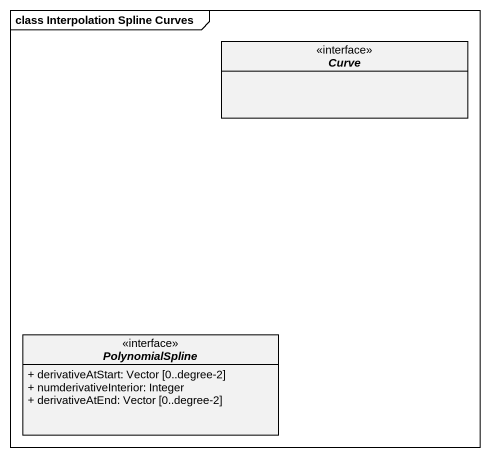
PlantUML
@startuml
mainframe class Interpolation Spline Curves
hide circle
hide empty members
skinparam classAttributeIconSize 0
interface Curve
interface PolynomialSpline {
  + derivativeAtStart: Vector [0..degree-2]
  + numderivativeInterior: Integer
  + derivativeAtEnd: Vector [0..degree-2]
}
@enduml
